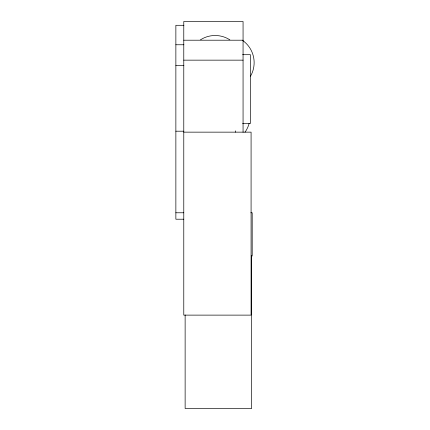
<?xml version="1.0" encoding="UTF-8"?>
<svg xmlns="http://www.w3.org/2000/svg" width="430" height="430" viewBox="0 0 430 430"><rect width="100%" height="100%" fill="white"/><g stroke="black" fill="none" stroke-linecap="round" stroke-linejoin="round"><path stroke-width="0.64" d="M183.895 25.3L175.865 25.3L175.865 219.214L183.777 219.214M183.777 40.205L243.063 40.205M175.865 44.758L183.895 44.758M242.59 54.691L250.41 54.691L250.41 123.469L242.568 123.469M183.777 60.152L243.063 60.152M175.865 65.505L183.895 65.505M175.865 131.204L183.777 131.204M183.777 132.15L251.082 132.15L251.082 315.12L183.777 315.12L183.777 21.5L243.063 21.5L243.063 132.279M175.865 212.775L183.777 212.775M250.84 212.775L252.195 212.775L252.195 256.011L251.292 256.011M251.679 255.372L251.679 408.5L185.131 408.5L185.131 314.975M235.42 130.838L235.42 132.15M249.12 123.469A27.149 27.144 0 0 1 245.014 132.187M242.73 40.533A27.149 27.144 0 0 1 250.496 76.223M200.477 39.807A27.149 27.144 0 0 1 229.819 39.807"/></g></svg>
